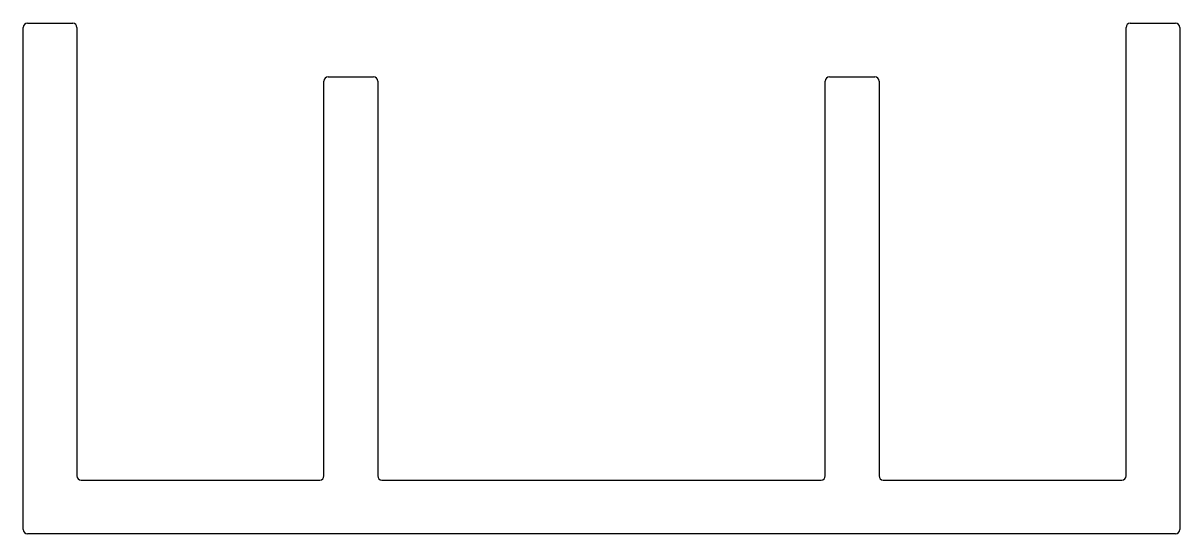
# Model space of a CAD drawing. Extents: x -30.3 to 38, y 5.5 to 35.7.
import ezdxf

# ---------------------------------------------------------------- set-up
doc = ezdxf.new("R2010")
doc.units = 0
doc.layers.get('0').update_dxf_attribs({"linetype": 'CONTINUOUS'})

msp = doc.modelspace()

# ---------------------------------------------------------------- linework, layer by layer
at = {"color": 254}
for p, q in [((-30.024, 35.699), (-27.349, 35.699)), ((35.076, 35.699), (37.751, 35.699)), ((-30.274, 5.774), (-30.274, 35.449)), ((-27.099, 35.449), (-27.099, 8.949)), ((34.826, 8.949), (34.826, 35.449)), ((38.001, 35.449), (38.001, 5.774)), ((-12.519, 8.949), (-12.519, 32.274)), ((-12.269, 32.524), (-9.594, 32.524)), ((-9.344, 32.274), (-9.344, 8.949)), ((17.072, 8.949), (17.072, 32.274)), ((17.322, 32.524), (19.997, 32.524)), ((20.247, 32.274), (20.247, 8.949)), ((-26.849, 8.699), (-12.769, 8.699)), ((-9.094, 8.699), (16.822, 8.699)), ((20.497, 8.699), (34.576, 8.699)), ((37.751, 5.524), (-30.024, 5.524))]:
    msp.add_line(p, q, dxfattribs=at)
for centre, start, end in [((-30.024, 35.449), 90, 180), ((-27.349, 35.449), 0, 90), ((35.076, 35.449), 90, 180), ((37.751, 35.449), 0, 90), ((-12.269, 32.274), 90, 180), ((-9.594, 32.274), 0, 90), ((17.322, 32.274), 90, 180), ((19.997, 32.274), 0, 90), ((-26.849, 8.949), 180, 270), ((-12.769, 8.949), 270, 0), ((-9.094, 8.949), 180, 270), ((16.822, 8.949), 270, 0), ((20.497, 8.949), 180, 270), ((34.576, 8.949), 270, 0), ((-30.024, 5.774), 180, 270), ((37.751, 5.774), 270, 0)]:
    msp.add_arc(centre, 0.25, start, end, dxfattribs=at)

doc.saveas('drawing.dxf')
